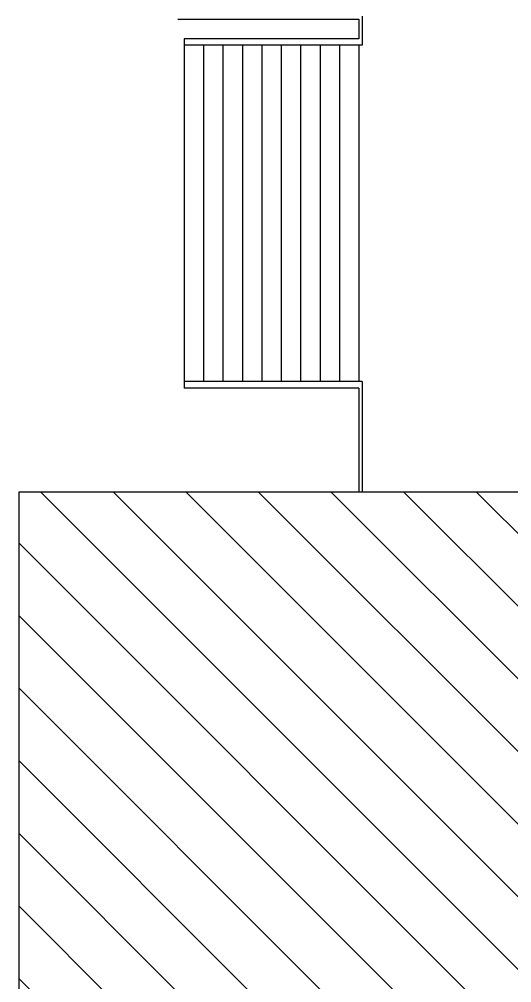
# Model space of a CAD drawing. Extents: x -30 to 1202, y 231 to 898.
# Drawn here: x 45.51 to 53.12, y 310.19 to 325.08 of the extents above; entities that cross this region are included whole.
import ezdxf

# ---------------------------------------------------------------- set-up
doc = ezdxf.new("R2010")
doc.units = 0
doc.header["$LTSCALE"] = 0.04
for name, color, linetype in [('PISO', 1, 'CONTINUOUS'), ('PISOS', 1, 'CONTINUOUS'), ('PISOS1', 3, 'CONTINUOUS')]:
    doc.layers.add(name, color=color, linetype=linetype)

msp = doc.modelspace()

# ---------------------------------------------------------------- hatches: boundary and pattern name
at = {"layer": 'PISOS'}
h = msp.add_hatch(dxfattribs=at)
h.set_pattern_fill('ANSI31', color=256, scale=0.25, angle=90, style=0)
h.set_pattern_definition([(135, (233.1594, 233.73205), (-0.561266, -0.561266), [])])
h.paths.add_polyline_path([(62.579, 282.182), (62.579, 271.082), (109.059, 271.082), (109.059, 282.182)])
h.paths.add_polyline_path([(62.579, 293.282), (62.579, 282.182), (109.059, 282.182), (109.059, 293.282)])
h.paths.add_polyline_path([(56.209, 297.682), (54.409, 297.332), (54.409, 293.742), (56.209, 293.392), (62.959, 293.392), (64.759, 293.742), (64.759, 297.332), (62.959, 297.682)])
h.paths.add_polyline_path([(45.509, 317.782), (45.509, 309.432), (46.359, 309.432), (46.359, 304.332), (45.509, 304.332), (45.509, 297.782), (105.959, 297.782), (105.959, 304.332), (105.299, 304.332), (105.299, 309.432), (105.959, 309.432), (105.959, 317.782)])
h.paths.add_polyline_path([(55.559, 326.332), (53.559, 325.532), (53.559, 318.632), (55.559, 317.832), (65.559, 317.832), (67.559, 318.632), (67.559, 325.532), (65.559, 326.332)])
h.paths.add_polyline_path([(47.859, 374.532), (47.859, 370.132), (47.859, 326.382), (73.759, 326.382), (73.759, 374.532)])
h.paths.add_polyline_path([(55.359, 358.482), (55.359, 365.932), (66.259, 365.932), (66.259, 358.482)], flags=16)
h.paths.add_polyline_path([(73.809, 353.232), (73.809, 347.832), (84.909, 347.832), (84.909, 353.232)])
h.paths.add_polyline_path([(73.809, 358.632), (73.809, 353.232), (84.909, 353.232), (84.909, 358.632)])
h.paths.add_polyline_path([(73.809, 363.232), (73.809, 358.632), (84.909, 358.632), (84.909, 363.232)])
h.paths.add_polyline_path([(78.769, 347.832), (78.769, 345.432), (78.969, 345.432), (78.969, 345.323), (81.169, 345.323), (81.169, 345.432), (81.369, 345.432), (81.369, 347.832)])
h.paths.add_polyline_path([(84.959, 363.232), (84.959, 347.832), (105.959, 347.832), (105.959, 363.232)])

# ---------------------------------------------------------------- linework, layer by layer
at = {"layer": 'PISO'}
for p, q in [((47.959, 325.082), (50.759, 325.082)), ((50.759, 325.082), (50.759, 324.782)), ((50.809, 325.132), (50.809, 324.682)), ((50.759, 324.782), (48.059, 324.782)), ((48.059, 324.782), (48.059, 319.382)), ((50.809, 324.682), (48.059, 324.682)), ((48.359, 324.682), (48.359, 319.482)), ((48.659, 324.682), (48.659, 319.482)), ((48.959, 324.682), (48.959, 319.482)), ((49.259, 324.682), (49.259, 319.482)), ((49.559, 324.682), (49.559, 319.482)), ((49.859, 324.682), (49.859, 319.482)), ((50.159, 324.682), (50.159, 319.482)), ((50.459, 324.682), (50.459, 319.482)), ((50.759, 324.682), (50.759, 319.482)), ((50.809, 319.482), (48.059, 319.482)), ((50.759, 319.382), (48.059, 319.382)), ((50.759, 319.382), (50.759, 317.782)), ((50.809, 319.482), (50.809, 317.782))]:
    msp.add_line(p, q, dxfattribs=at)
at = {"layer": 'PISOS1'}
msp.add_lwpolyline([(105.299, 309.432), (105.299, 304.332), (105.959, 304.332), (105.959, 297.782), (45.509, 297.782), (45.509, 304.332), (46.359, 304.332), (46.359, 309.432), (45.509, 309.432), (45.509, 317.782), (105.959, 317.782), (105.959, 309.432)], close=True, dxfattribs=at)

doc.saveas('drawing.dxf')
